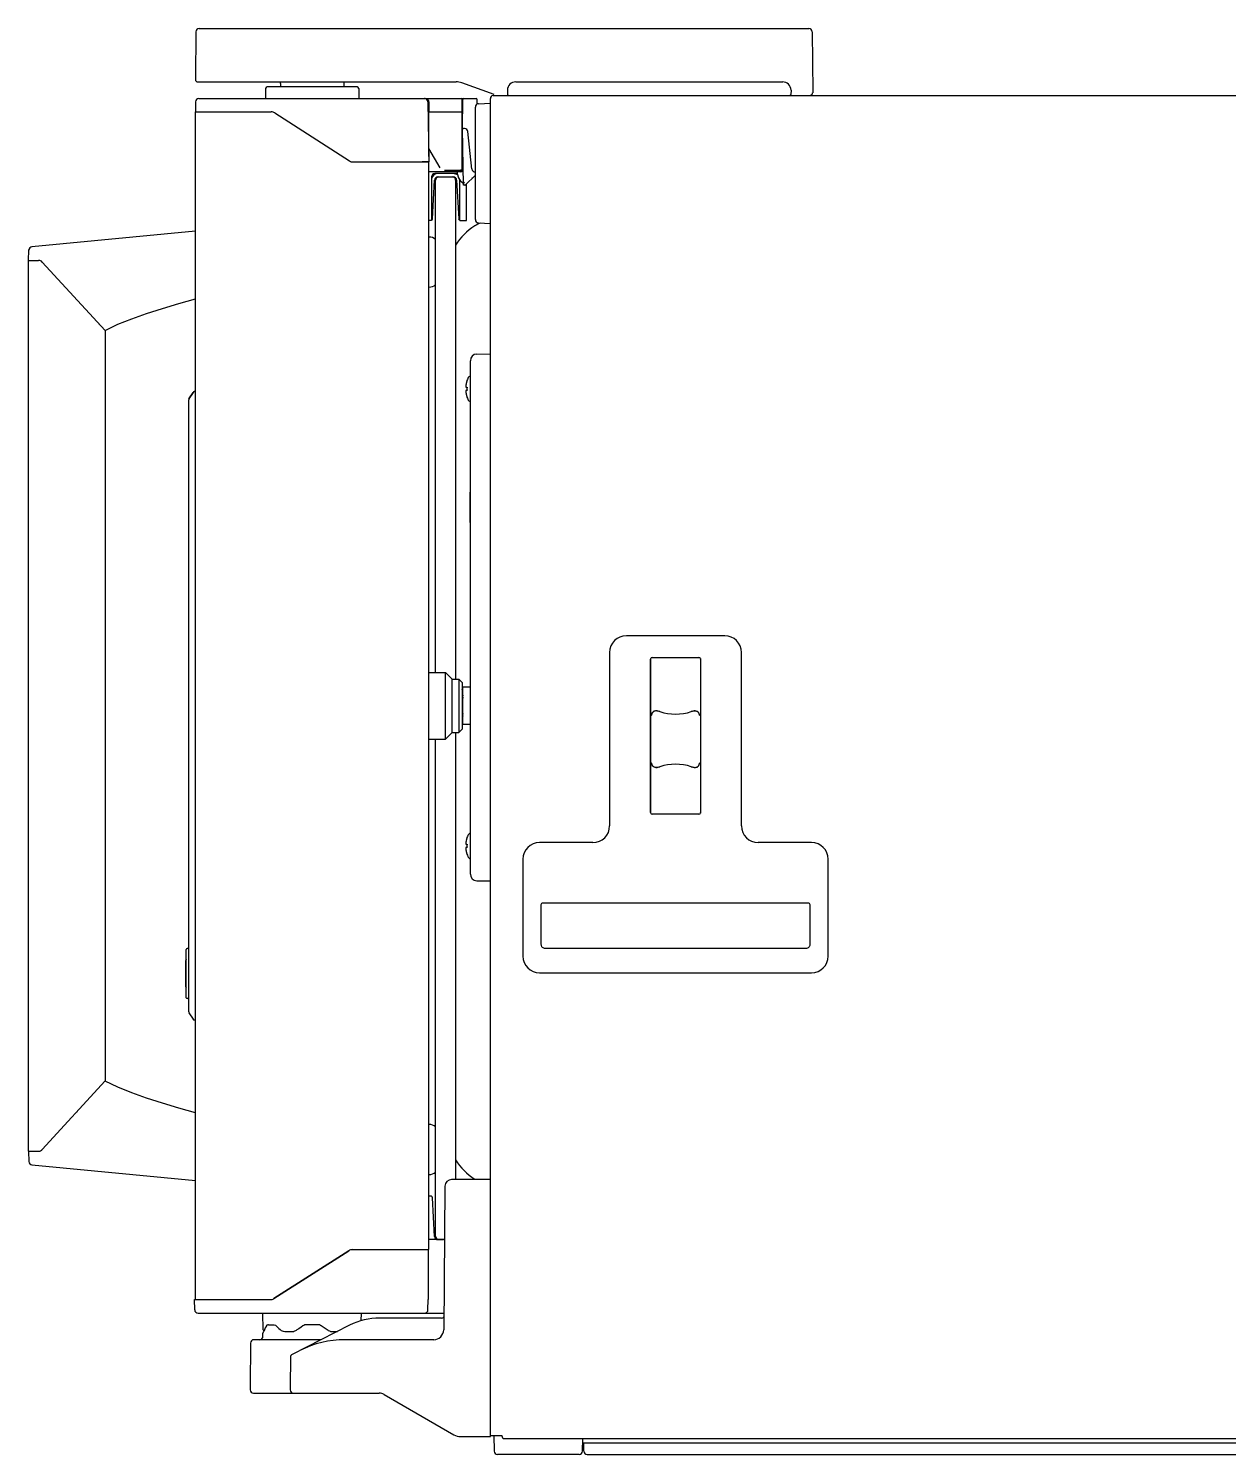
# Model space of a CAD drawing. Header units: millimetres. Extents: x -16733 to -11990, y 4098 to 7122.
# Drawn here: x -15382.4 to -15022.8, y 5611.4 to 6038.8 of the extents above; entities that cross this region are included whole.
import ezdxf

# ---------------------------------------------------------------- set-up
doc = ezdxf.new("R2010")
doc.units = ezdxf.units.MM
doc.header["$LTSCALE"] = 346.5
doc.layers.get('0').update_dxf_attribs({"linetype": 'CONTINUOUS'})
doc.layers.add('GEOM', color=7, linetype='CONTINUOUS')

msp = doc.modelspace()

# ---------------------------------------------------------------- linework, layer by layer
at = {"color": 7, "linetype": 'Continuous'}
for p, q in [((-15331.32, 6038.8), (-15148.6, 6038.8)), ((-15147.6, 6037.81), (-15147.44, 6019.8)), ((-15331.68, 6022.8), (-15254.31, 6022.8)), ((-15287.97, 6022.32), (-15287.98, 6021.3)), ((-15242.94, 6018.98), (-15252.6, 6022.5)), ((-15236.44, 6022.8), (-15156.44, 6022.8)), ((-15331.39, 6017.8), (-15248.28, 6017.8)), ((-15283.99, 6021.3), (-15310.89, 6021.3)), ((-15283.49, 6020.81), (-15283.44, 6017.8)), ((-15263.74, 6017.8), (-15263.75, 6017.8)), ((-15263.73, 6017.8), (-15263.74, 6017.8)), ((-15263.7, 6017.8), (-15263.73, 6017.8)), ((-15263.7, 6017.8), (-15263.73, 6017.8)), ((-15263.67, 6017.8), (-15263.7, 6017.8)), ((-15251.79, 6017.8), (-15251.79, 6017.85)), ((-15251.79, 6017.85), (-15248.89, 6017.85)), ((-15248.89, 6017.8), (-15248.89, 6017.85)), ((-15244.04, 6017.7), (-15244.04, 6017.8)), ((-15243.24, 6018.7), (-14686.84, 6018.7)), ((-15238.94, 6020.34), (-15238.94, 6020.3)), ((-15238.94, 6020.3), (-15238.92, 6019.04)), ((-15153.94, 6020.3), (-15153.96, 6019.04)), ((-15153.94, 6020.34), (-15153.94, 6020.3)), ((-15147.44, 6019.8), (-15147.45, 6019.52)), ((-15262.76, 6016.81), (-15262.44, 5998.8)), ((-15262.49, 6016.81), (-15262.44, 6013.8)), ((-15262.44, 6000.45), (-15262.44, 6013.8)), ((-15262.44, 6013.8), (-15252.3, 6013.8)), ((-15252.44, 5996.3), (-15252.52, 6013.55)), ((-15252.3, 6013.55), (-15252.52, 6013.55)), ((-15252.44, 6013.8), (-15252.51, 6017.55)), ((-15252.34, 6008.8), (-15252.26, 6017.55)), ((-15248.54, 5981.52), (-15248.54, 6015.27)), ((-15248.02, 6016.14), (-15248.03, 6017.55)), ((-15247.58, 6016.27), (-15244.04, 6016.4)), ((-15244.04, 5616.8), (-15244.04, 6017.7)), ((-15308.65, 6013.48), (-15286.23, 5999.11)), ((-15252.3, 6013.51), (-15252.52, 6013.51)), ((-15252.5, 6008.8), (-15252.34, 6008.8)), ((-15252.04, 5991.8), (-15252.34, 6008.8)), ((-15251.74, 6008.8), (-15252.09, 6008.8)), ((-15249.57, 5996.69), (-15250.75, 6007.9)), ((-15259.1, 5997.05), (-15262.44, 6002.83)), ((-15285.16, 5998.8), (-15262.44, 5998.8)), ((-15262.44, 5998.8), (-15264.44, 5998.8)), ((-15262.44, 5672.8), (-15262.44, 5998.8)), ((-15252.94, 5995.8), (-15262.44, 5995.8)), ((-15261.69, 5994.3), (-15261.69, 5981.3)), ((-15261.35, 5981.77), (-15260.74, 5993.35)), ((-15254.19, 5995.3), (-15260.69, 5995.3)), ((-15260.44, 5845.8), (-15260.44, 5993.3)), ((-15259.74, 5994.3), (-15259.44, 5994.3)), ((-15259.44, 5994.3), (-15255.44, 5994.3)), ((-15252.94, 5996.29), (-15257.8, 5996.29)), ((-15255.44, 5994.3), (-15255.14, 5994.3)), ((-15254.44, 5993.3), (-15254.44, 5843.8)), ((-15254.14, 5993.35), (-15253.53, 5981.77)), ((-15253.84, 5995.19), (-15253.84, 5995.8)), ((-15253.19, 5981.3), (-15253.19, 5993.35)), ((-15252.19, 5992.3), (-15252.96, 5993.07)), ((-15252.44, 5996.28), (-15252.44, 5996.3)), ((-15252.05, 5992.3), (-15252.19, 5992.3)), ((-15251.55, 5991.84), (-15248.54, 5994.85)), ((-15251.19, 5981.3), (-15251.19, 5992.2)), ((-15248.54, 5995.8), (-15248.57, 5995.8)), ((-15251.65, 5991.8), (-15252.04, 5991.8)), ((-15261.69, 5981.3), (-15262.44, 5981.3)), ((-15253.19, 5981.3), (-15251.19, 5981.3)), ((-15247.58, 5980.52), (-15244.04, 5980.4)), ((-15252.97, 5616.8), (-15244.04, 5616.8)), ((-15244.04, 5617.1), (-15243.14, 5617.1)), ((-15243.14, 5617.1), (-15240.57, 5617.1)), ((-15242.99, 5617.1), (-15242.91, 5612.38)), ((-15240.16, 5616.2), (-14688.23, 5616.2)), ((-15216.41, 5612.39), (-15216.37, 5616.2)), ((-15216.24, 5614.9), (-15186.04, 5614.9)), ((-15216.04, 5612.4), (-15216.04, 5614.9)), ((-15216.04, 5614.9), (-14688.04, 5614.9)), ((-15185.74, 5614.9), (-14688.64, 5614.9)), ((-15217.41, 5611.4), (-15241.91, 5611.4))]:
    msp.add_line(p, q, dxfattribs=at)
msp.add_line((-15215.04, 5611.4), (-14689.04, 5611.4))
for centre, radius, start, end in [((-15148.6, 6037.8), 1, 0.5, 90), ((-15286.47, 6022.3), 1.5, 160.4809, 179), ((-15254.31, 6017.8), 5, 70, 90), ((-15236.44, 6020.3), 2.5, 90, 179), ((-15156.44, 6020.3), 2.5, 1, 90), ((-15283.99, 6020.8), 0.5, 1, 90), ((-15263.76, 6016.8), 1, 1, 90), ((-15263.49, 6016.8), 1, 1, 90), ((-15252.76, 6017.55), 0.25, 1, 90), ((-15252.01, 6017.55), 0.25, 90, 179.5), ((-15248.28, 6017.55), 0.25, 0.5, 90.0009), ((-15243.14, 6017.8), 0.9, 96.3341, 180), ((-15238.67, 6019.05), 0.25, 181, 270), ((-15154.21, 6019.05), 0.25, 270, 359), ((-15148.2, 6019.55), 0.75, 270, 358), ((-15263.52, 6016.8), 0.998, 56.3553, 58.8266), ((-15263.51, 6016.8), 0.989, 1.0241, 3.826), ((-15252.77, 6013.55), 0.25, 0.25, 73.1347), ((-15247.54, 6015.27), 1, 92, 180), ((-15251.74, 6007.8), 1, 6.0158, 89.9755), ((-15285.16, 6000.8), 2, 237.3391, 270), ((-15252.54, 5997.4), 0.4, 1.0012, 76.1015), ((-15248.57, 5996.8), 1, 186.0009, 269.9904), ((-15259.79, 5993.3), 2, 90, 162.246), ((-15260.69, 5994.3), 1, 90, 180), ((-15259.74, 5993.3), 1, 90, 177), ((-15259.44, 5993.3), 1, 90, 180), ((-15255.44, 5993.3), 1, 0, 90), ((-15255.14, 5993.3), 1, 3, 90), ((-15255.09, 5993.3), 2, 49.8409, 90), ((-15254.19, 5994.3), 1, 69.4588, 90), ((-15250.84, 5995.19), 3, 180, 225), ((-15253.4, 5962.91), 33.4, 88.5353, 89.2187), ((-15252.94, 5996.3), 0.5, 270, 358), ((-15251.65, 5991.95), 0.15, 270, 315), ((-15261.85, 5981.8), 0.5, 287.6366, 357), ((-15239.36, 5964.63), 17.7, 121.9959, 148.4857), ((-15253.04, 5981.8), 0.5, 183, 252.3634), ((-15244.5, 5972.85), 8, 107.107, 121.9959), ((-15247.54, 5981.52), 1, 180, 268), ((-15262.4, 5973.3), 3, 49.2588, 90), ((-15262.4, 5964.3), 3, 270, 310.7412), ((-15252.97, 5620.8), 4, 240, 270), ((-15241.91, 5612.4), 1, 181, 270), ((-15217.41, 5612.4), 1, 270, 359.5), ((-15216.24, 5616.7), 1.8, 265.4118, 270), ((-15215.04, 5612.4), 1, 180, 270)]:
    msp.add_arc(centre, radius, start, end, dxfattribs=at)
for points, knots in [([(-15252.7, 6022.56), (-15252.71, 6022.55), (-15252.71, 6022.55), (-15252.72, 6022.54), (-15252.72, 6022.54)], [0, 0, 0, 0, 0.690572, 1, 1, 1, 1]), ([(-15252.34, 6008.8), (-15252.34, 6008.79), (-15252.3, 6008.8), (-15252.26, 6008.79), (-15252.18, 6008.8), (-15252.12, 6008.8), (-15252.09, 6008.8)], [0, 0, 0, 0, 0.076263, 0.292993, 0.617374, 1, 1, 1, 1]), ([(-15252.94, 5996.29), (-15252.9, 5996.29), (-15252.77, 5996.29), (-15252.63, 5996.28), (-15252.54, 5996.28)], [0, 0, 0, 0, 0.288444, 1, 1, 1, 1]), ([(-15252.54, 5996.28), (-15252.51, 5996.28), (-15252.49, 5996.29), (-15252.44, 5996.27), (-15252.44, 5996.28)], [0, 0, 0, 0, 0.743478, 1, 1, 1, 1]), ([(-15252.44, 5996.3), (-15252.44, 5996.3), (-15252.46, 5996.3), (-15252.46, 5996.3), (-15252.47, 5996.3)], [0, 0, 0, 0, 0.252923, 1, 1, 1, 1]), ([(-15252.05, 5992.12), (-15252.05, 5992.23), (-15251.97, 5992.46), (-15251.87, 5992.67), (-15251.81, 5992.78)], [0, 0, 0, 0, 0.464076, 1, 1, 1, 1]), ([(-15249.57, 5994.05), (-15249.54, 5994.03), (-15249.5, 5993.99), (-15249.46, 5993.96), (-15249.44, 5993.95), (-15249.44, 5993.95)], [0, 0, 0, 0, 0.694411, 0.915876, 1, 1, 1, 1]), ([(-15240.16, 5616.2), (-15240.2, 5616.2), (-15240.26, 5616.26), (-15240.32, 5616.35), (-15240.37, 5616.47), (-15240.42, 5616.6), (-15240.49, 5616.81), (-15240.54, 5616.98), (-15240.57, 5617.1)], [0, 0, 0, 0, 0.121805, 0.218261, 0.339787, 0.483604, 0.645308, 1, 1, 1, 1])]:
    msp.add_open_spline(points, degree=3, knots=knots, dxfattribs=at)
for points in [[(-15263.52, 6017.8), (-15263.34, 6017.8), (-15263.16, 6017.75), (-15263, 6017.65)], [(-15262.97, 6017.63), (-15262.81, 6017.53), (-15262.68, 6017.37), (-15262.6, 6017.19)], [(-15262.6, 6017.19), (-15262.56, 6017.09), (-15262.53, 6016.98), (-15262.52, 6016.86)], [(-15252.47, 5996.3), (-15252.49, 5996.3), (-15252.52, 5996.3), (-15252.54, 5996.3)]]:
    msp.add_open_spline(points, degree=3, dxfattribs=at)
at = {"layer": 'GEOM', "color": 7, "linetype": 'Continuous'}
for p, q in [((-15332.32, 6037.81), (-15332.44, 6023.8)), ((-15332.44, 6023.8), (-15332.43, 6023.52)), ((-15306.92, 6022.32), (-15306.9, 6021.3)), ((-15311.39, 6020.81), (-15311.44, 6017.8)), ((-15332.39, 6016.81), (-15332.44, 6013.8)), ((-15332.44, 5657.8), (-15332.44, 6013.8)), ((-15332.44, 6013.8), (-15309.98, 6013.8)), ((-15332.44, 6013.8), (-15309.73, 6013.8)), ((-15332.44, 5978.05), (-15381.43, 5973.39)), ((-15382.44, 5969.3), (-15382.33, 5972.43)), ((-15382.44, 5702.3), (-15382.44, 5969.3)), ((-15382.44, 5969.3), (-15379.42, 5969.3)), ((-15359.44, 5948.3), (-15378.32, 5968.81)), ((-15368.16, 5957.78), (-15368.16, 5957.73)), ((-15368.16, 5957.78), (-15368.16, 5957.73)), ((-15368.05, 5957.61), (-15368.05, 5957.65)), ((-15361.23, 5950.17), (-15361.23, 5950.25)), ((-15360.84, 5949.74), (-15360.84, 5949.82)), ((-15359.44, 5948.21), (-15359.44, 5723.38)), ((-15248.08, 5941.23), (-15244.04, 5941.3)), ((-15250.04, 5785.37), (-15250.04, 5939.23)), ((-15251.05, 5933.3), (-15251.04, 5933.3)), ((-15333.09, 5929.74), (-15334.36, 5927.78)), ((-15334.36, 5927.78), (-15333.08, 5929.74)), ((-15333.03, 5929.81), (-15333.09, 5929.74)), ((-15332.94, 5929.88), (-15333.03, 5929.81)), ((-15332.9, 5929.91), (-15332.94, 5929.88)), ((-15332.74, 5929.96), (-15332.9, 5929.91)), ((-15332.68, 5929.97), (-15332.74, 5929.96)), ((-15332.68, 5929.97), (-15332.44, 5929.98)), ((-15251.38, 5931.3), (-15251.04, 5931.3)), ((-15251.04, 5930.3), (-15251.38, 5930.3)), ((-15251.04, 5928.3), (-15251.05, 5928.3)), ((-15334.44, 5744.09), (-15334.44, 5927.51)), ((-15334.44, 5927.17), (-15334.44, 5927.34)), ((-15250.09, 5890.78), (-15250.09, 5899.81)), ((-15250.04, 5899.81), (-15250.09, 5899.81)), ((-15250.09, 5890.78), (-15250.04, 5890.78)), ((-15173.79, 5856.8), (-15203.29, 5856.8)), ((-15208.29, 5851.8), (-15208.29, 5799.8)), ((-15168.79, 5799.8), (-15168.79, 5851.8)), ((-15196.04, 5803.8), (-15196.04, 5849.8)), ((-15196, 5849.99), (-15196, 5803.6)), ((-15195.54, 5850.3), (-15181.54, 5850.3)), ((-15181.08, 5849.99), (-15181.08, 5803.6)), ((-15181.04, 5849.8), (-15181.04, 5803.8)), ((-15262.44, 5845.8), (-15257.44, 5845.8)), ((-15257.44, 5825.8), (-15257.44, 5845.8)), ((-15255.44, 5843.8), (-15257.44, 5845.8)), ((-15255.44, 5827.8), (-15255.44, 5843.8)), ((-15255.44, 5843.8), (-15253.44, 5843.8)), ((-15253.44, 5843.8), (-15253.44, 5827.8)), ((-15252.44, 5842.8), (-15253.44, 5843.8)), ((-15252.44, 5842.8), (-15252.44, 5828.8)), ((-15196, 5845.37), (-15196.04, 5845.37)), ((-15181.04, 5845.37), (-15181.08, 5845.37)), ((-15252.44, 5840.68), (-15252.26, 5841.41)), ((-15252.28, 5841.34), (-15252.26, 5841.41)), ((-15250.04, 5841.41), (-15252.26, 5841.41)), ((-15252.44, 5830.91), (-15252.28, 5830.25)), ((-15252.26, 5830.19), (-15252.28, 5830.25)), ((-15250.04, 5830.19), (-15252.26, 5830.19)), ((-15262.44, 5825.8), (-15257.44, 5825.8)), ((-15260.44, 5676.8), (-15260.44, 5825.8)), ((-15255.44, 5827.8), (-15257.44, 5825.8)), ((-15255.44, 5827.8), (-15253.44, 5827.8)), ((-15254.44, 5827.8), (-15254.44, 5693.8)), ((-15252.44, 5828.8), (-15253.44, 5827.8)), ((-15196, 5806.12), (-15196.04, 5806.12)), ((-15181.04, 5806.12), (-15181.08, 5806.12)), ((-15181.54, 5803.3), (-15195.54, 5803.3)), ((-15251.05, 5796.3), (-15251.04, 5796.3)), ((-15251.38, 5794.3), (-15251.04, 5794.3)), ((-15251.04, 5793.3), (-15251.38, 5793.3)), ((-15251.04, 5791.3), (-15251.05, 5791.3)), ((-15213.29, 5794.8), (-15229.29, 5794.8)), ((-15147.79, 5794.8), (-15163.79, 5794.8)), ((-15234.29, 5789.8), (-15234.29, 5760.8)), ((-15142.79, 5760.8), (-15142.79, 5789.8)), ((-15248.08, 5783.37), (-15244.04, 5783.3)), ((-15228.79, 5764.43), (-15228.79, 5776.16)), ((-15228.71, 5776.47), (-15228.58, 5776.62)), ((-15228.58, 5776.62), (-15228.4, 5776.71)), ((-15228.4, 5776.71), (-15228.28, 5776.74)), ((-15228.28, 5776.74), (-15148.8, 5776.74)), ((-15148.8, 5776.74), (-15148.8, 5776.74)), ((-15148.8, 5776.74), (-15148.68, 5776.71)), ((-15148.68, 5776.71), (-15148.5, 5776.62)), ((-15148.5, 5776.62), (-15148.37, 5776.48)), ((-15148.29, 5776.16), (-15148.29, 5764.43)), ((-15335.19, 5748.3), (-15335.19, 5762.8)), ((-15334.69, 5763.05), (-15334.94, 5763.05)), ((-15149.26, 5763.09), (-15227.82, 5763.09)), ((-15335.44, 5758.86), (-15335.44, 5752.23)), ((-15229.29, 5755.8), (-15147.79, 5755.8)), ((-15334.69, 5748.05), (-15334.94, 5748.05)), ((-15334.36, 5743.81), (-15333.08, 5741.85)), ((-15334.36, 5743.81), (-15333.09, 5741.85)), ((-15333.09, 5741.85), (-15333.06, 5741.81)), ((-15332.84, 5741.66), (-15332.68, 5741.63)), ((-15332.68, 5741.63), (-15332.44, 5741.62)), ((-15378.32, 5702.78), (-15359.44, 5723.38)), ((-15361.23, 5721.42), (-15361.23, 5721.35)), ((-15360.84, 5721.78), (-15360.84, 5721.85)), ((-15368.16, 5713.82), (-15368.16, 5713.86)), ((-15368.16, 5713.82), (-15368.16, 5713.86)), ((-15368.05, 5713.99), (-15368.05, 5713.94)), ((-15382.44, 5702.3), (-15382.33, 5699.16)), ((-15382.44, 5702.3), (-15379.42, 5702.3)), ((-15381.43, 5698.2), (-15332.44, 5693.55)), ((-15244.04, 5693.8), (-15255.64, 5693.8)), ((-15261.69, 5688.8), (-15262.44, 5688.8)), ((-15257.64, 5691.81), (-15258.02, 5648.77)), ((-15260.74, 5676.75), (-15261.35, 5688.32)), ((-15286.48, 5672.48), (-15308.9, 5658.11)), ((-15308.9, 5658.11), (-15286.48, 5672.48)), ((-15285.41, 5672.8), (-15264.07, 5672.8)), ((-15264.44, 5672.8), (-15262.44, 5672.8)), ((-15264.07, 5672.8), (-15262.69, 5672.8)), ((-15262.69, 5672.8), (-15262.69, 5657.8)), ((-15257.78, 5675.8), (-15262.44, 5675.8)), ((-15259.34, 5675.8), (-15258.05, 5675.8)), ((-15332.64, 5654.78), (-15332.69, 5657.8)), ((-15332.69, 5657.8), (-15309.98, 5657.8)), ((-15262.74, 5654.78), (-15262.69, 5657.8)), ((-15331.64, 5653.8), (-15263.97, 5653.8)), ((-15312.1, 5648.77), (-15312.19, 5653.8)), ((-15310.51, 5650.3), (-15308.87, 5650.3)), ((-15308.87, 5650.3), (-15308.47, 5650.11)), ((-15282.73, 5651.48), (-15282.69, 5653.8)), ((-15258.73, 5652.3), (-15277.19, 5652.3)), ((-15264.01, 5653.8), (-15264, 5653.8)), ((-15263.99, 5653.8), (-15263.95, 5653.8)), ((-15263.96, 5653.8), (-15257.97, 5653.8)), ((-15263.96, 5653.8), (-15263.92, 5653.8)), ((-15312.19, 5646.8), (-15312.19, 5647.8)), ((-15311.73, 5648.72), (-15311.88, 5648.26)), ((-15311.49, 5649.31), (-15311.73, 5648.72)), ((-15311.27, 5649.77), (-15311.49, 5649.31)), ((-15311.2, 5649.89), (-15311.27, 5649.77)), ((-15308.47, 5650.11), (-15308.23, 5649.93)), ((-15308.23, 5649.93), (-15308.13, 5649.84)), ((-15307.39, 5649.14), (-15307.06, 5648.85)), ((-15306.17, 5648.37), (-15305.62, 5648.3)), ((-15305.62, 5648.3), (-15302.97, 5648.3)), ((-15286.26, 5650.12), (-15303.42, 5641.4)), ((-15302.22, 5648.54), (-15302.39, 5648.44)), ((-15301.99, 5648.71), (-15302.22, 5648.54)), ((-15292.5, 5648.45), (-15292.66, 5648.54)), ((-15292.12, 5648.32), (-15292.5, 5648.45)), ((-15291.91, 5648.3), (-15292.12, 5648.32)), ((-15291.91, 5648.3), (-15289.85, 5648.3)), ((-15315.93, 5644.81), (-15316.04, 5631.8)), ((-15294.77, 5645.8), (-15314.93, 5645.8)), ((-15261.02, 5645.8), (-15287.57, 5645.8)), ((-15303.97, 5640.51), (-15304.04, 5631.8)), ((-15316.04, 5631.8), (-15316.02, 5630.78)), ((-15315.02, 5629.8), (-15277.36, 5629.8)), ((-15304.04, 5631.8), (-15304.02, 5630.78)), ((-15275.86, 5629.4), (-15254.97, 5617.33))]:
    msp.add_line(p, q, dxfattribs=at)
for points in [[(-15359.44, 5948.3), (-15355.64, 5950.14), (-15351.47, 5951.8), (-15347.04, 5953.36), (-15342.31, 5954.89), (-15337.35, 5956.39), (-15332.44, 5957.8)], [(-15332.96, 5929.87), (-15333, 5929.84), (-15333.03, 5929.81), (-15333.06, 5929.78), (-15333.08, 5929.75), (-15333.09, 5929.74)], [(-15332.82, 5929.94), (-15332.86, 5929.93), (-15332.89, 5929.91), (-15332.93, 5929.89), (-15332.96, 5929.87)], [(-15332.68, 5929.97), (-15332.71, 5929.97), (-15332.75, 5929.96), (-15332.78, 5929.96), (-15332.82, 5929.94)], [(-15228.79, 5776.16), (-15228.78, 5776.28), (-15228.71, 5776.47)], [(-15148.37, 5776.48), (-15148.3, 5776.28), (-15148.29, 5776.16)], [(-15333.06, 5741.81), (-15332.96, 5741.72), (-15332.84, 5741.66)], [(-15332.44, 5713.8), (-15337.35, 5715.2), (-15342.31, 5716.7), (-15347.04, 5718.23), (-15351.47, 5719.79), (-15355.64, 5721.46), (-15359.44, 5723.3)], [(-15310.51, 5650.3), (-15310.76, 5650.25), (-15311, 5650.12), (-15311.2, 5649.89)], [(-15308.13, 5649.84), (-15307.83, 5649.56), (-15307.39, 5649.14)], [(-15307.06, 5648.85), (-15306.72, 5648.6), (-15306.17, 5648.37)], [(-15302.39, 5648.44), (-15302.78, 5648.31), (-15302.97, 5648.3)]]:
    msp.add_lwpolyline(points, dxfattribs=at)
msp.add_lwpolyline([(-15292.66, 5648.54), (-15293.28, 5648.98), (-15294.1, 5649.54), (-15294.7, 5649.95, 0.150954), (-15295.82, 5650.3), (-15299.06, 5650.3, 0.150902), (-15300.19, 5649.95), (-15300.73, 5649.58), (-15301.46, 5649.07), (-15301.99, 5648.71)], format="xyb", dxfattribs=at)
for centre, radius, start, end in [((-15331.32, 6037.8), 1, 90, 179.5), ((-15331.68, 6023.55), 0.75, 182, 270), ((-15308.42, 6022.3), 1.5, 1, 19.5191), ((-15331.39, 6016.8), 1, 90, 179), ((-15310.89, 6020.8), 0.5, 90, 179), ((-15309.73, 6011.8), 2, 57.3391, 90), ((-15381.33, 5972.4), 1, 95.4268, 178), ((-15379.42, 5967.8), 1.5, 42.5, 90), ((-15379.42, 5967.8), 1.5, 42.6146, 74.3983), ((-15248.04, 5939.23), 2, 91, 180), ((-15244.36, 5930.97), 7.07, 168.5591, 169.4176), ((-15244.37, 5930.97), 7.05, 167.7251, 168.559), ((-15244.38, 5930.98), 7.04, 166.9864, 167.7251), ((-15244.39, 5930.98), 7.04, 166.005, 166.9864), ((-15244.4, 5930.98), 7.03, 165.4228, 166.005), ((-15244.41, 5930.98), 7.02, 164.195, 165.4228), ((-15244.41, 5930.98), 7.02, 163.8646, 164.1948), ((-15244.41, 5930.98), 7.01, 162.3063, 163.8647), ((-15244.42, 5930.99), 7.01, 160.741, 162.3062), ((-15244.44, 5931), 7, 155.2801, 160.8179), ((-15249.44, 5933.3), 1.5, 114.0054, 155.2801), ((-15332.66, 5929.47), 0.5, 92, 146.9332), ((-15247.19, 5931.55), 4.2, 176.6174, 178.2878), ((-15247.13, 5931.55), 4.26, 178.2851, 179.1483), ((-15247.11, 5931.55), 4.28, 179.1483, 179.9718), ((-15247.11, 5931.55), 4.27, 179.9709, 181.1101), ((-15247.13, 5931.55), 4.25, 181.1106, 181.6716), ((-15247.19, 5931.55), 4.2, 181.6684, 183.3824), ((-15247.19, 5930.05), 4.2, 176.6176, 178.3316), ((-15247.13, 5930.05), 4.25, 178.3284, 178.8894), ((-15247.11, 5930.05), 4.27, 178.8899, 180.0292), ((-15247.11, 5930.05), 4.28, 180.0283, 180.8516), ((-15247.13, 5930.05), 4.26, 180.8516, 181.715), ((-15247.19, 5930.05), 4.2, 181.7122, 183.3826), ((-15244.24, 5930.95), 7.19, 171.7046, 173.2535), ((-15244.24, 5930.64), 7.19, 186.7465, 188.2954), ((-15244.29, 5930.96), 7.14, 171.1525, 171.703), ((-15244.29, 5930.63), 7.14, 188.297, 188.8475), ((-15244.32, 5930.96), 7.11, 170.1348, 171.1528), ((-15244.32, 5930.63), 7.11, 188.8472, 189.8652), ((-15244.34, 5930.97), 7.09, 169.4175, 170.1345), ((-15244.34, 5930.63), 7.09, 189.8655, 190.5825), ((-15244.36, 5930.62), 7.07, 190.5824, 191.4409), ((-15244.37, 5930.62), 7.05, 191.441, 192.2749), ((-15244.38, 5930.62), 7.04, 192.2749, 193.0136), ((-15244.39, 5930.62), 7.04, 193.0136, 193.995), ((-15244.4, 5930.61), 7.03, 193.995, 194.5772), ((-15244.41, 5930.61), 7.02, 194.5772, 195.805), ((-15244.41, 5930.61), 7.02, 195.8052, 196.1354), ((-15244.41, 5930.61), 7.01, 196.1353, 197.6937), ((-15244.42, 5930.61), 7.01, 197.6938, 199.259), ((-15243.88, 5930.8), 7.17, 176.0052, 183.9948), ((-15244.44, 5930.6), 7, 199.1821, 204.7199), ((-15333.94, 5927.51), 0.5, 146.9322, 180.0007), ((-15249.44, 5928.3), 1.5, 204.7199, 245.9946), ((-15203.29, 5851.8), 5, 90, 180), ((-15173.79, 5851.8), 5, 0, 90), ((-15195.54, 5849.8), 0.5, 90, 180), ((-15181.54, 5849.8), 0.5, 0, 90), ((-15247, 5840.02), 5.43, 173.0912, 173.8231), ((-15194.3, 5832.76), 1.5, 82.0089, 179.997), ((-15194.79, 5829.3), 5, 71.8051, 84.0253), ((-15188.54, 5848.3), 15, 251.8051, 288.1949), ((-15182.3, 5829.3), 5, 95.9747, 108.1949), ((-15182.78, 5832.76), 1.5, 0.003, 97.9911), ((-15247, 5831.57), 5.43, 186.1799, 186.9088), ((-15194.3, 5818.83), 1.5, 180.003, 277.9911), ((-15194.79, 5822.3), 5, 275.9747, 288.1949), ((-15188.54, 5803.3), 15, 71.8051, 108.1949), ((-15182.3, 5822.3), 5, 251.8051, 264.0253), ((-15182.78, 5818.83), 1.5, 262.0089, 359.997), ((-15195.54, 5803.8), 0.5, 180, 270), ((-15181.54, 5803.8), 0.5, 270, 0), ((-15244.38, 5793.98), 7.04, 166.9864, 167.7251), ((-15244.39, 5793.98), 7.04, 166.005, 166.9864), ((-15244.4, 5793.98), 7.03, 165.4228, 166.005), ((-15244.41, 5793.98), 7.02, 164.195, 165.4228), ((-15244.41, 5793.98), 7.02, 163.8646, 164.1948), ((-15244.41, 5793.98), 7.01, 162.3063, 163.8647), ((-15244.42, 5793.99), 7.01, 160.741, 162.3062), ((-15244.44, 5794), 7, 155.2801, 160.8179), ((-15249.44, 5796.3), 1.5, 114.0054, 155.2801), ((-15213.29, 5799.8), 5, 270, 0), ((-15163.79, 5799.8), 5, 180, 270), ((-15247.19, 5794.55), 4.2, 176.6174, 178.2878), ((-15247.13, 5794.55), 4.26, 178.2851, 179.1483), ((-15247.11, 5794.55), 4.28, 179.1483, 179.9718), ((-15247.11, 5794.55), 4.27, 179.9709, 181.1101), ((-15247.13, 5794.55), 4.25, 181.1106, 181.6716), ((-15247.19, 5794.55), 4.2, 181.6684, 183.3824), ((-15247.19, 5793.05), 4.2, 176.6176, 178.3316), ((-15247.13, 5793.05), 4.25, 178.3284, 178.8894), ((-15247.11, 5793.05), 4.27, 178.8899, 180.0292), ((-15247.11, 5793.05), 4.28, 180.0283, 180.8516), ((-15247.13, 5793.05), 4.26, 180.8516, 181.715), ((-15247.19, 5793.05), 4.2, 181.7122, 183.3826), ((-15244.24, 5793.95), 7.19, 171.7046, 173.2535), ((-15244.24, 5793.64), 7.19, 186.7465, 188.2954), ((-15244.29, 5793.96), 7.14, 171.1525, 171.703), ((-15244.29, 5793.63), 7.14, 188.297, 188.8475), ((-15244.32, 5793.96), 7.11, 170.1348, 171.1528), ((-15244.32, 5793.63), 7.11, 188.8472, 189.8652), ((-15244.34, 5793.97), 7.09, 169.4175, 170.1345), ((-15244.34, 5793.63), 7.09, 189.8655, 190.5825), ((-15244.36, 5793.97), 7.07, 168.5591, 169.4176), ((-15244.36, 5793.62), 7.07, 190.5824, 191.4409), ((-15244.37, 5793.97), 7.05, 167.7251, 168.559), ((-15244.37, 5793.62), 7.05, 191.441, 192.2749), ((-15244.38, 5793.62), 7.04, 192.2749, 193.0136), ((-15244.39, 5793.62), 7.04, 193.0136, 193.995), ((-15244.4, 5793.61), 7.03, 193.995, 194.5772), ((-15244.41, 5793.61), 7.02, 194.5772, 195.805), ((-15244.41, 5793.61), 7.02, 195.8052, 196.1354), ((-15244.41, 5793.61), 7.01, 196.1353, 197.6937), ((-15244.42, 5793.61), 7.01, 197.6938, 199.259), ((-15243.88, 5793.8), 7.17, 176.0052, 183.9948), ((-15244.44, 5793.6), 7, 199.1821, 204.7199), ((-15229.29, 5789.8), 5, 90, 180), ((-15147.79, 5789.8), 5, 0, 90), ((-15249.44, 5791.3), 1.5, 204.7199, 245.9946), ((-15248.04, 5785.37), 2, 180, 269), ((-15334.94, 5762.8), 0.25, 90, 180), ((-15334.69, 5763.55), 0.5, 270, 300.6364), ((-15333.44, 5758.86), 2, 151.1917, 180), ((-15229.29, 5760.8), 5, 180, 270), ((-15147.79, 5760.8), 5, 270, 0), ((-15333.44, 5752.23), 2, 180, 208.7012), ((-15334.94, 5748.3), 0.25, 180, 270), ((-15334.69, 5747.55), 0.5, 59.3636, 90), ((-15333.94, 5744.09), 0.5, 179.9993, 191.0221), ((-15332.66, 5742.13), 0.5, 213.0668, 268), ((-15262.4, 5707.3), 3, 49.2588, 90), ((-15379.42, 5703.8), 1.5, 270, 317.5), ((-15379.42, 5703.8), 1.5, 286.0044, 317.3854), ((-15381.33, 5699.2), 1, 182, 264.5732), ((-15239.36, 5708.97), 17.7, 211.5143, 238.0041), ((-15262.4, 5698.3), 3, 270, 310.7412), ((-15255.64, 5691.8), 2, 90, 179.5), ((-15244.5, 5700.74), 8, 238.0041, 240.3419), ((-15261.85, 5688.3), 0.5, 3, 72.3635), ((-15259.74, 5676.8), 1, 183, 270), ((-15259.44, 5676.8), 1, 180, 270), ((-15285.41, 5670.8), 2, 90, 122.6609), ((-15331.64, 5654.8), 1, 181, 270), ((-15309.98, 5659.8), 2, 270, 302.6609), ((-15263.74, 5654.8), 1, 270, 359), ((-15277.19, 5632.3), 20, 90, 116.9645), ((-15263.77, 5654.79), 0.996, 300.0453, 302.0684), ((-15258.73, 5653.3), 1, 270, 319.0462), ((-15313.19, 5646.8), 1, 270, 0), ((-15311.69, 5647.8), 0.5, 112.6999, 180), ((-15311.6, 5648.8), 0.5, 182.963, 240.5442), ((-15261.02, 5648.8), 3, 270, 359.5), ((-15314.93, 5644.8), 1, 90, 179.5), ((-15287.57, 5615.8), 30, 90, 116.9645), ((-15302.97, 5640.5), 1, 116.9645, 179.5), ((-15315.02, 5630.8), 1, 181, 270), ((-15303.02, 5630.8), 1, 181, 270), ((-15277.36, 5626.8), 3, 60, 90)]:
    msp.add_arc(centre, radius, start, end, dxfattribs=at)
for points in [[(-15382.21, 5972.82), (-15382.28, 5972.68), (-15382.33, 5972.52), (-15382.33, 5972.37)], [(-15252.28, 5841.34), (-15252.33, 5841.12), (-15252.37, 5840.9), (-15252.39, 5840.68)], [(-15194.27, 5834.27), (-15194.59, 5834.3), (-15194.94, 5834.22), (-15195.22, 5834.05)], [(-15182.82, 5834.27), (-15182.47, 5834.31), (-15182.08, 5834.21), (-15181.8, 5834)], [(-15252.39, 5830.92), (-15252.37, 5830.69), (-15252.33, 5830.47), (-15252.28, 5830.25)], [(-15194.27, 5817.32), (-15194.62, 5817.29), (-15195, 5817.39), (-15195.29, 5817.59)], [(-15182.82, 5817.32), (-15182.49, 5817.29), (-15182.14, 5817.37), (-15181.86, 5817.55)], [(-15334.44, 5743.99), (-15334.43, 5743.93), (-15334.39, 5743.87), (-15334.34, 5743.84)]]:
    msp.add_open_spline(points, degree=3, dxfattribs=at)
for points, knots in [([(-15252.4, 5840.61), (-15252.43, 5840.31), (-15252.45, 5839.69), (-15252.34, 5839.08), (-15252.28, 5838.79)], [0, 0, 0, 0, 0.497756, 1, 1, 1, 1]), ([(-15252.28, 5838.35), (-15252.37, 5837.5), (-15252.49, 5835.8), (-15252.37, 5834.09), (-15252.28, 5833.24)], [0, 0, 0, 0, 0.5, 1, 1, 1, 1]), ([(-15252.28, 5838.35), (-15252.27, 5838.44), (-15252.26, 5838.58), (-15252.26, 5838.73), (-15252.28, 5838.79)], [0, 0, 0, 0, 0.576957, 1, 1, 1, 1]), ([(-15252.28, 5832.81), (-15252.34, 5832.51), (-15252.45, 5831.9), (-15252.43, 5831.29), (-15252.4, 5830.99)], [0, 0, 0, 0, 0.502243, 1, 1, 1, 1]), ([(-15252.28, 5832.81), (-15252.26, 5832.87), (-15252.26, 5833.02), (-15252.27, 5833.16), (-15252.28, 5833.24)], [0, 0, 0, 0, 0.423048, 1, 1, 1, 1]), ([(-15227.82, 5763.09), (-15228.12, 5763.09), (-15228.67, 5763.54), (-15228.79, 5764.14), (-15228.79, 5764.43)], [0, 0, 0, 0, 0.501243, 1, 1, 1, 1]), ([(-15148.29, 5764.43), (-15148.29, 5764.14), (-15148.42, 5763.54), (-15148.97, 5763.09), (-15149.26, 5763.09)], [0, 0, 0, 0, 0.498976, 1, 1, 1, 1]), ([(-15334.44, 5744.09), (-15334.44, 5744.07), (-15334.44, 5744.04), (-15334.44, 5744.01), (-15334.44, 5743.99)], [0, 0, 0, 0, 0.497359, 1, 1, 1, 1])]:
    msp.add_open_spline(points, degree=3, knots=knots, dxfattribs=at)

doc.saveas('drawing.dxf')
